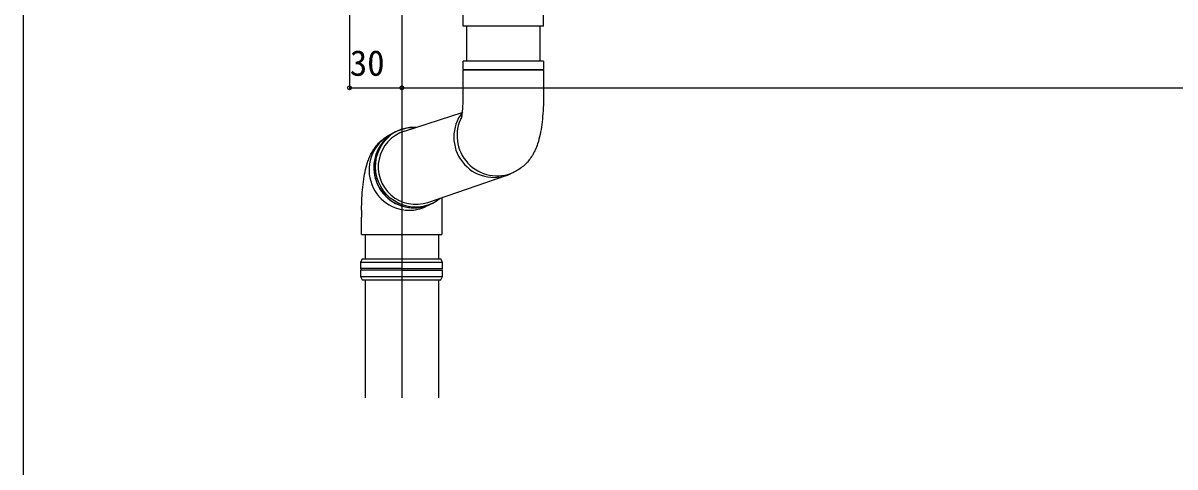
# Model space of a CAD drawing. Units: millimetres, scale not verified. Extents: x -875 to 875, y -1303 to 1295.
# Drawn here: x -875 to -215, y -114 to 140 of the extents above; entities that cross this region are included whole.
import ezdxf
from ezdxf.enums import TextEntityAlignment as Align

# ---------------------------------------------------------------- set-up
doc = ezdxf.new("R2010")
doc.units = ezdxf.units.MM
doc.header["$LTSCALE"] = 8
for name, color, linetype in [('0-4_YKK_12', 2, 'Continuous'), ('0-5_YKK_13', 4, 'Continuous'), ('0-6_YKK_D', 6, 'Continuous'), ('0-7_YKK_ZWAK', 7, 'Continuous')]:
    doc.layers.add(name, color=color, linetype=linetype)
doc.styles.add('ＭＳ ゴシック', font='')
doc.styles.get('ＭＳ ゴシック').set_extended_font_data('MS Gothic')

msp = doc.modelspace()

# ---------------------------------------------------------------- linework, layer by layer
at = {"layer": '0-4_YKK_12'}
msp.add_line((-658.002, 951.303), (-658.002, -74.697), dxfattribs=at)
at = {"layer": '0-5_YKK_13'}
for p, q in [((-622.798, 138.113), (-622.798, 183.204)), ((-576.798, 138.113), (-576.798, 183.204)), ((-576.798, 138.113), (-622.798, 138.113)), ((-620.802, 118.113), (-620.802, 138.113)), ((-578.802, 118.113), (-578.802, 138.113)), ((-622.802, 113.363), (-622.802, 118.113)), ((-622.406, 118.113), (-622.802, 118.113)), ((-622.802, 113.363), (-576.802, 113.363)), ((-622.802, 98.113), (-622.802, 112.863)), ((-622.406, 112.863), (-622.802, 112.863)), ((-576.798, 118.113), (-622.798, 118.113)), ((-576.802, 118.113), (-622.406, 118.113)), ((-576.802, 112.863), (-622.406, 112.863)), ((-576.802, 118.113), (-576.802, 113.363)), ((-576.802, 112.863), (-576.802, 98.113)), ((-656.533, 78.029), (-623.431, 88.601)), ((-593.828, 54.416), (-595.667, 53.544)), ((-643.014, 37.206), (-598.121, 52.604)), ((-634.999, 39.955), (-634.999, 28.802)), ((-641.561, 36.103), (-644.274, 34.818)), ((-680.999, 32.689), (-681.002, 28.803)), ((-681.002, 18.803), (-681.002, 28.803)), ((-635.002, 28.803), (-635.002, 18.803)), ((-681.002, 18.803), (-635.002, 18.803)), ((-679.002, 18.803), (-679.002, 4.803)), ((-637.002, 18.803), (-637.002, 4.803)), ((-680.653, 4.803), (-681.653, 2.803)), ((-681.653, 2.803), (-681.653, -0.697)), ((-658.002, 2.803), (-681.653, 2.803)), ((-680.653, 4.803), (-635.655, 4.803)), ((-634.653, 2.803), (-658.002, 2.803)), ((-634.655, 2.803), (-635.655, 4.803)), ((-634.655, -0.72), (-634.655, 2.803)), ((-658.002, -0.697), (-681.653, -0.697)), ((-658.002, -1.697), (-681.653, -1.697)), ((-681.653, -5.197), (-658.002, -5.197)), ((-658.002, -0.697), (-634.655, -0.697)), ((-658.002, -1.697), (-634.655, -1.697)), ((-658.002, -5.197), (-634.653, -5.197)), ((-635.655, -7.197), (-634.655, -5.197)), ((-634.655, -5.197), (-634.655, -1.673)), ((-680.653, -7.197), (-635.655, -7.197)), ((-679.002, -7.197), (-679.002, -74.697)), ((-637.002, -7.197), (-637.002, -74.697))]:
    msp.add_line(p, q, dxfattribs=at)
for points in [[(-623.855, 85.124), (-623.86, 85.108), (-623.858, 85.117), (-623.85, 85.147), (-623.838, 85.194), (-623.808, 85.318), (-623.773, 85.471), (-623.735, 85.657), (-623.691, 85.879), (-623.643, 86.136), (-623.593, 86.423), (-623.542, 86.738), (-623.49, 87.077), (-623.438, 87.439), (-623.386, 87.823), (-623.335, 88.228), (-623.285, 88.651), (-623.19, 89.546), (-623.103, 90.499), (-623.026, 91.501), (-622.959, 92.543), (-622.903, 93.619), (-622.858, 94.72), (-622.827, 95.84), (-622.804, 98.113)], [(-576.802, 98.113), (-576.812, 96.411), (-576.84, 94.713), (-576.89, 93.024), (-576.959, 91.35), (-577.047, 89.694), (-577.154, 88.06), (-577.282, 86.452), (-577.428, 84.873), (-577.594, 83.324), (-577.781, 81.809), (-577.988, 80.327), (-578.216, 78.878), (-578.467, 77.46), (-578.744, 76.072), (-579.048, 74.708), (-579.384, 73.364), (-579.757, 72.034), (-580.174, 70.712), (-580.4, 70.052), (-580.641, 69.392), (-580.896, 68.731), (-581.168, 68.07), (-581.456, 67.408), (-581.763, 66.746), (-582.089, 66.084), (-582.435, 65.423), (-582.803, 64.764), (-583.191, 64.107), (-583.602, 63.455), (-584.035, 62.809), (-584.491, 62.17), (-584.97, 61.54), (-585.471, 60.921), (-585.994, 60.313), (-586.54, 59.718), (-587.107, 59.139), (-587.695, 58.575), (-588.304, 58.03), (-588.933, 57.503)], [(-680.999, 32.689), (-680.99, 34.392), (-680.961, 36.089), (-680.911, 37.778), (-680.842, 39.453), (-680.754, 41.109), (-680.647, 42.742), (-680.52, 44.35), (-680.373, 45.93), (-680.207, 47.478), (-680.02, 48.993), (-679.814, 50.475), (-679.585, 51.924), (-679.334, 53.342), (-679.057, 54.73), (-678.753, 56.094), (-678.417, 57.438), (-678.044, 58.768), (-677.628, 60.091), (-677.401, 60.751), (-677.16, 61.41), (-676.905, 62.071), (-676.633, 62.732), (-676.345, 63.394), (-676.038, 64.056), (-675.712, 64.718), (-675.366, 65.379), (-674.999, 66.038), (-674.61, 66.695), (-674.199, 67.347), (-673.766, 67.993), (-673.31, 68.632), (-672.831, 69.262), (-672.33, 69.882), (-671.807, 70.489), (-671.261, 71.084), (-670.694, 71.664), (-670.106, 72.227), (-669.497, 72.772), (-668.868, 73.299)], [(-640.565, 36.581), (-643.108, 35.554), (-645.846, 34.838), (-648.656, 34.478), (-651.495, 34.478), (-654.317, 34.838), (-657.078, 35.554), (-659.735, 36.613), (-662.245, 37.999), (-664.569, 39.691), (-666.67, 41.66), (-668.515, 43.877), (-670.075, 46.307), (-671.326, 48.91), (-672.247, 51.647), (-672.825, 54.473), (-673.05, 57.345), (-672.918, 60.217), (-672.432, 63.043), (-671.599, 65.78), (-670.432, 68.383), (-668.95, 70.813), (-667.176, 73.03), (-665.139, 74.999), (-664.394, 75.605)], [(-668.868, 73.299), (-668.221, 73.808), (-667.555, 74.297), (-666.872, 74.763), (-666.169, 75.202), (-665.447, 75.613), (-663.973, 76.386)], [(-588.933, 57.503), (-589.58, 56.994), (-590.246, 56.505), (-590.93, 56.039), (-591.633, 55.6), (-592.354, 55.189), (-593.828, 54.416)], [(-681.653, -1.697), (-681.653, -5.197), (-680.653, -7.197)]]:
    msp.add_lwpolyline(points, dxfattribs=at)
for centre, radius, start, end in [((-622.802, 113.113), 0.25, 270, 90), ((-576.802, 113.113), 0.25, 90, 270), ((-605.132, 74.571), 23.058, 141.85645, 294.23441), ((-603.291, 75.442), 23.056, 151.77602, 294.34201), ((-651.032, 57.097), 23.032, 87.49661, 294.28246), ((-651.206, 57.271), 22.72, 88.04752, 180.85708), ((-653.693, 55.747), 23.058, 112.6998, 269.8512), ((-649.991, 57.546), 21.503, 107.71234, 288.93163), ((-650.96, 57.057), 22.964, 180.31489, 310.50388), ((-653.741, 54.809), 22.12, 269.96726, 295.33961), ((-681.655, -1.197), 0.5, 270.04073, 89.95927), ((-634.655, -1.197), 0.5, 90, 270)]:
    msp.add_arc(centre, radius, start, end, dxfattribs=at)
at = {"layer": '0-6_YKK_D'}
for p, q in [((-688.002, 187.603), (-688.002, 101.804)), ((-658.002, 164.303), (-658.002, 101.804)), ((-658.002, 164.303), (-658.002, 101.804)), ((-688.002, 102.804), (-658.002, 102.804)), ((-658.002, 102.804), (706.998, 102.804))]:
    msp.add_line(p, q, dxfattribs=at)
for centre in [(-688.002, 102.804), (-658.002, 102.804), (-658.002, 102.804)]:
    msp.add_circle(centre, 1.075, dxfattribs=at)
at = {"layer": '0-7_YKK_ZWAK'}
msp.add_line((-875, 1247.3), (-875, -1302.7), dxfattribs=at)

# ---------------------------------------------------------------- texts
at = {"layer": '0-6_YKK_D', "style": 'ＭＳ ゴシック'}
msp.add_text('30', height=14.66, dxfattribs=at).set_placement((-687.774, 105.304), align=Align.BOTTOM_LEFT)

doc.saveas('drawing.dxf')
